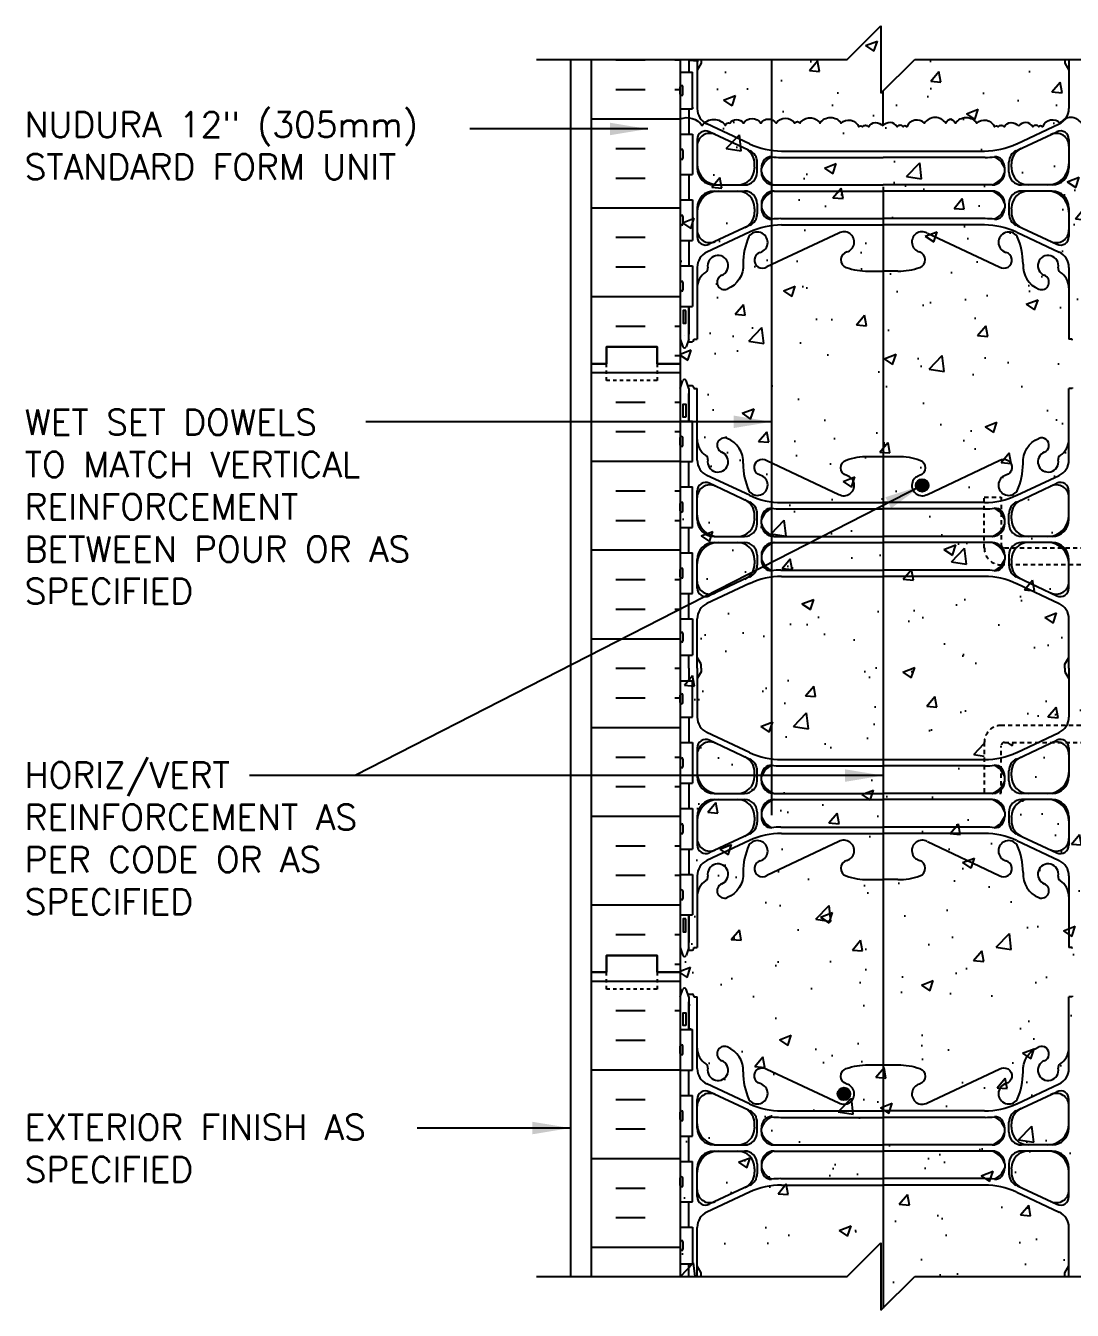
# Model space of a CAD drawing. Header units: inches. Extents: x 156 to 219, y 97 to 255.
# Drawn here: x 156.75 to 187.72, y 194.09 to 232.09 of the extents above; entities that cross this region are included whole.
import ezdxf

# ---------------------------------------------------------------- set-up
doc = ezdxf.new("R2010")
doc.units = ezdxf.units.IN
doc.header["$MEASUREMENT"] = 0
doc.linetypes.add('DASHED2', pattern=[0.375, 0.25, -0.125])
doc.linetypes.add('HIDDEN2', pattern=[0.1875, 0.125, -0.0625])
for name, color, linetype in [('HATCH', 12, 'Continuous'), ('LINE15', 9, 'Continuous'), ('line25', 2, 'Continuous'), ('LINE3', 3, 'Continuous'), ('LINE50', 5, 'Continuous'), ('LINE9', 9, 'Continuous'), ('TEXT', 4, 'Continuous'), ('Web_Edge', 9, 'Continuous')]:
    doc.layers.add(name, color=color, linetype=linetype)
doc.styles.add('DIM', font='romans.shx', dxfattribs={"width": 0.7})
doc.styles.add('ROMANS', font='romans.shx', dxfattribs={"height": 0.75})
doc.dimstyles.new('ext_12', dxfattribs={"dimscale": 12, "dimtxt": 0.09375, "dimasz": 0.09375, "dimexe": 0.09375, "dimexo": 0.0625, "dimgap": 0.0625, "dimtad": 1, "dimdec": 1, "dimzin": 3, "dimdsep": 46, "dimlunit": 4, "dimtxsty": 'DIM', "dimcen": 0.09, "dimdle": 0.09375, "dimclrt": 4, "dimadec": 0, "dimazin": 0, "dimtfac": 1, "dimtdec": 1, "dimtmove": 2, "dimatfit": 3, "dimfxl": 1, "dimfrac": 2, "dimtolj": 1, "dimtzin": 0, "dimarcsym": 0})
pattern_1 = [(50, (176.1153, 194.0933), (3.5863, -0.31376), [0.375, -4.125]), (355, (176.1153, 194.0933), (-0.69376, 3.76096), [0.3, -3.3]), (100.451, (176.4142, 194.067), (2.89255, 3.4472), [0.3187, -3.5057]), (46.184, (176.1153, 195.0933), (5.3362, -0.8276), [0.5625, -6.1875]), (96.636, (176.56, 195.0243), (4.6733, 4.8706), [0.47805, -5.25856]), (351.184, (176.1153, 195.0933), (4.6733, 4.8706), [0.45, -4.95]), (21, (176.6153, 194.8433), (2.98454, -2.0131), [0.375, -4.125]), (326, (176.6153, 194.8433), (1.21658, 3.62575), [0.3, -3.3]), (71.451, (176.864, 194.6755), (4.2011, 1.61265), [0.3187, -3.5057]), (37.5, (176.1153, 194.0933), (0.0608, 1.66447), [0, -3.26, 0, -3.35, 0, -3.3125]), (7.5, (176.1153, 194.0933), (1.31535, 1.97206), [0, -1.91, 0, -3.185, 0, -1.2625]), (327.5, (175.0003, 194.0933), (2.66911, -0.112774), [0, -1.25, 0, -3.9, 0, -5.175]), (317.5, (174.5003, 194.0933), (2.91593, 0.50052), [0, -1.625, 0, -2.59, 0, -3.675])]

msp = doc.modelspace()

# ---------------------------------------------------------------- hatches: boundary and pattern name
at = {"layer": 'HATCH'}
h = msp.add_hatch(dxfattribs=at)
h.set_pattern_fill('AR-CONC', color=256, scale=0.5, style=0)
h.set_pattern_definition(pattern_1)
h.paths.add_polyline_path([(188.115, 231.093), (183.053, 231.093), (182.053, 230.093), (182.053, 232.093), (181.053, 231.093), (176.115, 231.093), (176.115, 229.336, -0.34551), (176.76, 229.14, -0.520567), (177.457, 229.14, -0.520567), (177.58, 229.214, -0.520567), (177.984, 229.214, -0.520567), (178.498, 229.214, -0.520567), (178.95, 229.214, -0.520567), (179.501, 229.214, -0.520567), (179.66, 229.214, -0.520567), (180.248, 229.214, -0.520567), (180.872, 229.214, -0.520567), (181.398, 229.104, -0.520567), (181.508, 229.104, -0.520567), (181.68, 229.104, -0.520567), (182.108, 229.128, -0.520567), (182.537, 229.104, -0.520567), (182.708, 229.104, -0.520567), (182.818, 229.104, -0.520567), (183.344, 229.214, -0.520567), (183.969, 229.214, -0.135269), (184.115, 229.335, -0.135269), (184.262, 229.214, -0.520567), (184.886, 229.214, -0.520567), (185.413, 229.104, -0.520567), (185.523, 229.104, -0.520567), (185.694, 229.104, -0.520567), (186.123, 229.128, -0.520567), (186.551, 229.104, -0.520567), (186.722, 229.104, -0.520567), (186.832, 229.104, -0.520567), (187.359, 229.214, -0.520567), (187.983, 229.214, -0.123998), (188.115, 229.328)])
h = msp.add_hatch(dxfattribs=at)
h.set_pattern_fill('AR-CONC', color=256, scale=0.5, style=0)
h.set_pattern_definition(pattern_1)
h.paths.add_polyline_path([(188.115, 229.328, 0.123998), (187.983, 229.214, 0.520567), (187.359, 229.214, 0.520567), (186.832, 229.104, 0.520567), (186.722, 229.104, 0.520567), (186.551, 229.104, 0.520567), (186.123, 229.128, 0.520567), (185.694, 229.104, 0.520567), (185.523, 229.104, 0.520567), (185.413, 229.104, 0.520567), (184.886, 229.214, 0.520567), (184.262, 229.214, 0.135269), (184.115, 229.335, 0.135269), (183.969, 229.214, 0.520567), (183.344, 229.214, 0.520567), (182.818, 229.104, 0.520567), (182.708, 229.104, 0.520567), (182.537, 229.104, 0.520567), (182.108, 229.128, 0.520567), (181.68, 229.104, 0.520567), (181.508, 229.104, 0.520567), (181.398, 229.104, 0.520567), (180.872, 229.214, 0.520567), (180.248, 229.214, 0.520567), (179.66, 229.214, 0.520567), (179.501, 229.214, 0.520567), (178.95, 229.214, 0.520567), (178.498, 229.214, 0.520567), (177.984, 229.214, 0.520567), (177.58, 229.214, 0.520567), (177.457, 229.14, 0.520567), (176.76, 229.14, 0.34551), (176.115, 229.336), (176.115, 222.377), (176.441, 222.502), (176.339, 222.199), (176.14, 222.334), (176.115, 222.334), (176.115, 222.093), (176.115, 204.093), (176.115, 195.093), (181.053, 195.093), (182.053, 196.093), (182.053, 194.093), (183.053, 195.093), (188.115, 195.093), (188.115, 204.093), (188.115, 206.518), (188.115, 210.893), (185.712, 210.893, 0.414214), (185.612, 210.793), (185.612, 209.393), (185.112, 209.393), (185.112, 210.893, -0.414214), (185.612, 211.393), (188.115, 211.393), (188.115, 216.143), (185.612, 216.143, -0.414214), (185.112, 216.643), (185.112, 218.143), (185.612, 218.143), (185.612, 216.743, 0.414214), (185.712, 216.643), (188.115, 216.643), (188.115, 221.018)])
h = msp.add_hatch(dxfattribs=at)
h.set_pattern_fill('INSUL', color=256, scale=7, style=0)
h.set_pattern_definition([(0, (-2750.0462, -192.9162), (0, 2.625), []), (0, (-2750.0462, -192.0412), (0, 2.625), [0.875, -0.875]), (0, (-2750.0462, -191.1662), (0, 2.625), [0.875, -0.875])])
h.paths.add_polyline_path([(173.49, 204.093), (173.928, 204.093), (173.928, 204.593), (175.428, 204.593), (175.428, 204.093), (176.115, 204.093), (176.115, 222.093), (175.428, 222.093), (175.428, 222.593), (173.928, 222.593), (173.928, 222.093), (173.49, 222.093)])
at = {"layer": 'LINE3'}
for points in [[(183.086, 218.494, 1), (183.461, 218.494, 1)], [(180.77, 200.494, 1), (181.145, 200.494, 1)]]:
    msp.add_hatch(color=256, dxfattribs=at).paths.add_polyline_path(points)

# ---------------------------------------------------------------- linework, layer by layer
at = {"layer": 'HATCH'}
for p, q in [((174.204, 231.084), (175.079, 231.084)), ((175.954, 231.084), (176.115, 231.084)), ((174.204, 230.209), (175.079, 230.209)), ((175.954, 230.209), (176.115, 230.209)), ((173.49, 229.334), (176.115, 229.334)), ((174.204, 228.459), (175.079, 228.459)), ((174.204, 227.584), (175.079, 227.584)), ((173.49, 226.709), (176.115, 226.709)), ((174.204, 225.834), (175.079, 225.834)), ((174.204, 224.959), (175.079, 224.959)), ((173.49, 224.084), (176.115, 224.084)), ((174.204, 223.209), (175.079, 223.209)), ((175.954, 223.209), (176.115, 223.209)), ((176.25, 222.93), (176.25, 222.93)), ((175.954, 222.334), (176.115, 222.334)), ((176.115, 222.377), (176.44, 222.502)), ((176.115, 222.35), (176.338, 222.2)), ((176.339, 222.198), (176.44, 222.5)), ((173.49, 203.834), (176.115, 203.834)), ((174.204, 202.959), (175.079, 202.959)), ((175.954, 202.959), (176.115, 202.959)), ((174.204, 202.084), (175.079, 202.084)), ((173.49, 201.209), (176.115, 201.209)), ((174.204, 200.334), (175.079, 200.334)), ((174.204, 199.459), (175.079, 199.459)), ((173.49, 198.584), (176.115, 198.584)), ((174.204, 197.709), (175.079, 197.709)), ((174.204, 196.834), (175.079, 196.834)), ((173.49, 195.959), (176.115, 195.959))]:
    msp.add_line(p, q, dxfattribs=at)
for points in [[(176.11, 229.334, -0.348494), (176.76, 229.14, -0.520567), (177.457, 229.14, -0.520567), (177.58, 229.214, -0.520567), (177.984, 229.214, -0.520567), (178.498, 229.214, -0.520567), (178.95, 229.214, -0.520567), (179.501, 229.214, -0.520567), (179.66, 229.214, -0.520567), (180.248, 229.214, -0.520567), (180.872, 229.214, -0.520567), (181.398, 229.104, -0.520567), (181.508, 229.104, -0.520567), (181.68, 229.104, -0.520567), (182.108, 229.128)], [(184.115, 229.335, 0.135269), (183.969, 229.214, 0.520567), (183.344, 229.214, 0.520567), (182.818, 229.104, 0.520567), (182.708, 229.104, 0.520567), (182.537, 229.104, 0.520567), (182.108, 229.128)], [(184.115, 229.335, -0.135269), (184.262, 229.214, -0.520567), (184.886, 229.214, -0.520567), (185.413, 229.104, -0.520567), (185.523, 229.104, -0.520567), (185.694, 229.104, -0.520567), (186.123, 229.128)], [(188.13, 229.335, 0.135269), (187.983, 229.214, 0.520567), (187.359, 229.214, 0.520567), (186.832, 229.104, 0.520567), (186.722, 229.104, 0.520567), (186.551, 229.104, 0.520567), (186.123, 229.128)]]:
    msp.add_lwpolyline(points, format="xyb", dxfattribs=at)
at = {"layer": 'LINE15', "linetype": 'HIDDEN2'}
for points in [[(185.612, 216.143, -0.414214), (185.112, 216.643), (185.112, 218.143), (185.612, 218.143), (185.612, 216.743, 0.414214), (185.712, 216.643)], [(185.612, 211.393, 0.414214), (185.112, 210.893), (185.112, 209.393), (185.612, 209.393), (185.612, 210.793, -0.414214), (185.712, 210.893)]]:
    msp.add_lwpolyline(points, format="xyb", dxfattribs=at)
for points in [[(185.712, 216.643), (192.24, 216.643)], [(192.24, 216.143), (185.612, 216.143)], [(192.24, 211.393), (185.612, 211.393)], [(185.712, 210.893), (192.24, 210.893)]]:
    msp.add_lwpolyline(points, dxfattribs=at)
at = {"layer": 'line25'}
for p, q in [((176.115, 231.093), (176.115, 222.093)), ((176.115, 230.718), (176.48, 230.718)), ((176.48, 229.638), (176.48, 230.718)), ((176.115, 230.068), (176.115, 230.288)), ((176.155, 230.328), (176.155, 230.328)), ((176.195, 230.068), (176.195, 230.288)), ((176.115, 230.233), (176.115, 230.233)), ((176.115, 230.123), (176.115, 230.123)), ((176.155, 230.028), (176.155, 230.028)), ((176.115, 229.638), (176.48, 229.638)), ((176.115, 228.888), (176.48, 228.888)), ((176.48, 228.888), (176.48, 227.688)), ((176.115, 228.398), (176.115, 228.178)), ((176.155, 228.438), (176.155, 228.438)), ((176.195, 228.398), (176.195, 228.178)), ((176.115, 228.343), (176.115, 228.343)), ((176.115, 228.233), (176.115, 228.233)), ((176.155, 228.138), (176.155, 228.138)), ((176.115, 227.688), (176.48, 227.688)), ((176.115, 226.938), (176.48, 226.938)), ((176.48, 226.938), (176.48, 225.738)), ((176.115, 226.448), (176.115, 226.228)), ((176.115, 226.393), (176.115, 226.393)), ((176.115, 226.283), (176.115, 226.283)), ((176.155, 226.188), (176.155, 226.188)), ((176.195, 226.448), (176.195, 226.228)), ((176.115, 225.738), (176.48, 225.738)), ((176.115, 224.988), (176.48, 224.988)), ((176.48, 224.988), (176.48, 223.788)), ((176.115, 224.498), (176.115, 224.278)), ((176.115, 224.443), (176.115, 224.443)), ((176.115, 224.333), (176.115, 224.333)), ((176.155, 224.538), (176.155, 224.538)), ((176.155, 224.238), (176.155, 224.238)), ((176.195, 224.498), (176.195, 224.278)), ((176.115, 223.788), (176.48, 223.788)), ((176.115, 222.093), (176.115, 204.093)), ((176.115, 222.093), (176.115, 204.093)), ((176.115, 220.398), (176.48, 220.398)), ((176.48, 219.198), (176.48, 220.398)), ((176.115, 219.688), (176.115, 219.908)), ((176.115, 219.853), (176.115, 219.853)), ((176.115, 219.743), (176.115, 219.743)), ((176.155, 219.948), (176.155, 219.948)), ((176.155, 219.648), (176.155, 219.648)), ((176.195, 219.688), (176.195, 219.908)), ((176.115, 219.198), (176.48, 219.198)), ((176.115, 218.448), (176.48, 218.448)), ((176.48, 217.248), (176.48, 218.448)), ((176.115, 217.738), (176.115, 217.958)), ((176.115, 217.903), (176.115, 217.903)), ((176.115, 217.793), (176.115, 217.793)), ((176.155, 217.998), (176.155, 217.998)), ((176.195, 217.738), (176.195, 217.958)), ((176.155, 217.698), (176.155, 217.698)), ((176.115, 217.248), (176.48, 217.248)), ((176.115, 216.498), (176.48, 216.498)), ((176.48, 215.298), (176.48, 216.498)), ((176.115, 215.788), (176.115, 216.008)), ((176.115, 215.953), (176.115, 215.953)), ((176.115, 215.843), (176.115, 215.843)), ((176.155, 216.048), (176.155, 216.048)), ((176.195, 215.788), (176.195, 216.008)), ((176.155, 215.748), (176.155, 215.748)), ((176.115, 215.298), (176.48, 215.298)), ((176.115, 214.548), (176.48, 214.548)), ((176.48, 214.548), (176.48, 213.468)), ((176.115, 214.118), (176.115, 213.898)), ((176.115, 214.063), (176.115, 214.063)), ((176.115, 213.953), (176.115, 213.953)), ((176.155, 214.158), (176.155, 214.158)), ((176.195, 214.118), (176.195, 213.898)), ((176.155, 213.858), (176.155, 213.858)), ((176.115, 213.468), (176.48, 213.468)), ((176.115, 212.718), (176.48, 212.718)), ((176.48, 211.638), (176.48, 212.718)), ((176.115, 212.068), (176.115, 212.288)), ((176.115, 212.233), (176.115, 212.233)), ((176.115, 212.123), (176.115, 212.123)), ((176.155, 212.328), (176.155, 212.328)), ((176.195, 212.068), (176.195, 212.288)), ((176.155, 212.028), (176.155, 212.028)), ((176.115, 211.638), (176.48, 211.638)), ((176.115, 210.888), (176.48, 210.888)), ((176.48, 210.888), (176.48, 209.688)), ((176.115, 210.398), (176.115, 210.178)), ((176.115, 210.343), (176.115, 210.343)), ((176.115, 210.233), (176.115, 210.233)), ((176.155, 210.438), (176.155, 210.438)), ((176.195, 210.398), (176.195, 210.178)), ((176.155, 210.138), (176.155, 210.138)), ((176.115, 209.688), (176.48, 209.688)), ((176.115, 208.938), (176.48, 208.938)), ((176.48, 208.938), (176.48, 207.738)), ((176.115, 208.448), (176.115, 208.228)), ((176.115, 208.393), (176.115, 208.393)), ((176.115, 208.283), (176.115, 208.283)), ((176.195, 208.448), (176.195, 208.228)), ((176.155, 208.188), (176.155, 208.188)), ((176.115, 207.738), (176.48, 207.738)), ((176.115, 206.988), (176.48, 206.988)), ((176.48, 206.988), (176.48, 205.788)), ((176.115, 206.498), (176.115, 206.278)), ((176.115, 206.443), (176.115, 206.443)), ((176.155, 206.538), (176.155, 206.538)), ((176.195, 206.498), (176.195, 206.278)), ((176.115, 206.333), (176.115, 206.333)), ((176.155, 206.238), (176.155, 206.238)), ((176.115, 205.788), (176.48, 205.788)), ((176.115, 204.093), (176.115, 195.093)), ((176.115, 202.398), (176.48, 202.398)), ((176.48, 201.198), (176.48, 202.398)), ((176.115, 201.688), (176.115, 201.908)), ((176.115, 201.853), (176.115, 201.853)), ((176.155, 201.948), (176.155, 201.948)), ((176.195, 201.688), (176.195, 201.908)), ((176.115, 201.743), (176.115, 201.743)), ((176.155, 201.648), (176.155, 201.648)), ((176.115, 201.198), (176.48, 201.198)), ((176.115, 200.448), (176.48, 200.448)), ((176.48, 199.248), (176.48, 200.448)), ((176.115, 199.738), (176.115, 199.958)), ((176.115, 199.903), (176.115, 199.903)), ((176.155, 199.998), (176.155, 199.998)), ((176.195, 199.738), (176.195, 199.958)), ((176.115, 199.793), (176.115, 199.793)), ((176.155, 199.698), (176.155, 199.698)), ((176.115, 199.248), (176.48, 199.248)), ((176.115, 198.498), (176.48, 198.498)), ((176.48, 197.298), (176.48, 198.498)), ((176.115, 197.788), (176.115, 198.008)), ((176.155, 198.048), (176.155, 198.048)), ((176.195, 197.788), (176.195, 198.008)), ((176.115, 197.953), (176.115, 197.953)), ((176.115, 197.843), (176.115, 197.843)), ((176.155, 197.748), (176.155, 197.748)), ((176.115, 197.298), (176.48, 197.298)), ((176.115, 196.548), (176.48, 196.548)), ((176.48, 196.548), (176.48, 195.468)), ((176.115, 196.118), (176.115, 195.898)), ((176.155, 196.158), (176.155, 196.158)), ((176.195, 196.118), (176.195, 195.898)), ((176.115, 196.063), (176.115, 196.063)), ((176.115, 195.953), (176.115, 195.953)), ((176.155, 195.858), (176.155, 195.858)), ((176.115, 195.468), (176.48, 195.468))]:
    msp.add_line(p, q, dxfattribs=at)
for centre, start, end in [((176.155, 230.288), 90, 180), ((176.155, 230.288), 360, 90), ((176.155, 230.068), 180, 270), ((176.155, 230.068), 270, 0), ((176.155, 228.398), 90, 180), ((176.155, 228.398), 0, 90), ((176.155, 228.178), 180, 270), ((176.155, 228.178), 270, 0), ((176.155, 226.448), 90, 180), ((176.155, 226.448), 0, 90), ((176.155, 226.228), 180, 270), ((176.155, 226.228), 270, 0), ((176.155, 224.498), 90, 180), ((176.155, 224.278), 180, 270), ((176.155, 224.498), 0, 90), ((176.155, 224.278), 270, 0), ((176.155, 219.908), 90, 180), ((176.155, 219.688), 180, 270), ((176.155, 219.908), 360, 90), ((176.155, 219.688), 270, 0), ((176.155, 217.958), 90, 180), ((176.155, 217.958), 360, 90), ((176.155, 217.738), 180, 270), ((176.155, 217.738), 270, 0), ((176.155, 216.008), 90, 180), ((176.155, 216.008), 360, 90), ((176.155, 215.788), 180, 270), ((176.155, 215.788), 270, 0), ((176.155, 214.118), 90, 180), ((176.155, 214.118), 0, 90), ((176.155, 213.898), 180, 270), ((176.155, 213.898), 270, 0), ((176.155, 212.288), 90, 180), ((176.155, 212.068), 180, 270), ((176.155, 212.288), 360, 90), ((176.155, 212.068), 270, 0), ((176.155, 210.398), 90, 180), ((176.155, 210.178), 180, 270), ((176.155, 210.398), 0, 90), ((176.155, 210.178), 270, 0), ((176.155, 208.448), 90, 180), ((176.155, 208.448), 0, 90), ((176.155, 208.228), 180, 270), ((176.155, 208.228), 270, 0), ((176.155, 206.498), 90, 180), ((176.155, 206.498), 0, 90), ((176.155, 206.278), 180, 270), ((176.155, 206.278), 270, 0), ((176.155, 201.908), 90, 180), ((176.155, 201.908), 360, 90), ((176.155, 201.688), 180, 270), ((176.155, 201.688), 270, 0), ((176.155, 199.958), 90, 180), ((176.155, 199.958), 360, 90), ((176.155, 199.738), 180, 270), ((176.155, 199.738), 270, 0), ((176.155, 198.008), 90, 180), ((176.155, 198.008), 360, 90), ((176.155, 197.788), 180, 270), ((176.155, 197.788), 270, 0), ((176.155, 196.118), 90, 180), ((176.155, 196.118), 0, 90), ((176.155, 195.898), 180, 270), ((176.155, 195.898), 270, 0)]:
    msp.add_arc(centre, 0.04, start, end, dxfattribs=at)
at = {"layer": 'LINE3'}
for p, q in [((178.82, 229.158), (178.82, 231.093)), ((182.115, 229.137), (182.115, 230.156)), ((178.819, 229.158), (178.819, 208.738)), ((182.115, 227.331), (182.115, 215.893)), ((182.115, 215.893), (182.115, 209.893)), ((182.115, 209.893), (182.115, 194.156))]:
    msp.add_line(p, q, dxfattribs=at)
for centre in [(183.273, 218.494), (180.958, 200.494)]:
    msp.add_circle(centre, 0.188, dxfattribs=at)
at = {"layer": 'LINE50'}
for p, q in [((173.49, 222.093), (173.49, 231.093)), ((173.49, 204.093), (173.49, 222.093)), ((173.49, 195.093), (173.49, 204.093))]:
    msp.add_line(p, q, dxfattribs=at)
for points in [[(176.115, 222.093), (175.428, 222.093), (175.428, 222.593), (173.928, 222.593), (173.928, 222.093), (173.49, 222.093)], [(173.49, 222.093), (173.928, 222.093), (173.928, 222.593), (175.428, 222.593), (175.428, 222.093), (176.115, 222.093)], [(173.49, 204.093), (173.928, 204.093), (173.928, 204.593), (175.428, 204.593), (175.428, 204.093), (176.115, 204.093)], [(176.115, 204.093), (175.428, 204.093), (175.428, 204.593), (173.928, 204.593), (173.928, 204.093), (173.49, 204.093)]]:
    msp.add_lwpolyline(points, dxfattribs=at)
at = {"layer": 'LINE9'}
for p, q in [((181.053, 231.093), (182.053, 232.093)), ((182.053, 232.093), (182.053, 230.093)), ((171.866, 231.093), (181.053, 231.093)), ((172.865, 231.093), (172.865, 195.093)), ((182.053, 230.093), (183.053, 231.093)), ((183.053, 231.093), (191.985, 231.093)), ((181.053, 195.093), (182.053, 196.093)), ((182.053, 196.093), (182.053, 194.093)), ((171.866, 195.093), (181.053, 195.093)), ((182.053, 194.093), (183.053, 195.093)), ((183.053, 195.093), (191.985, 195.093))]:
    msp.add_line(p, q, dxfattribs=at)
at = {"layer": 'LINE9', "linetype": 'DASHED2', "ltscale": 0.15}
for points in [[(175.428, 222.093), (175.428, 222.093), (175.428, 221.593), (173.928, 221.593), (173.928, 222.093), (173.928, 222.093)], [(175.428, 222.093), (175.428, 222.093), (175.428, 221.593), (173.928, 221.593), (173.928, 222.093), (173.928, 222.093)], [(175.428, 204.093), (175.428, 204.093), (175.428, 203.593), (173.928, 203.593), (173.928, 204.093), (173.928, 204.093)], [(175.428, 204.093), (175.428, 204.093), (175.428, 203.593), (173.928, 203.593), (173.928, 204.093), (173.928, 204.093)]]:
    msp.add_lwpolyline(points, dxfattribs=at)
at = {"layer": 'Web_Edge'}
for p, q in [((176.615, 231.093), (176.615, 229.64)), ((176.735, 231.093), (176.735, 230.981)), ((176.735, 231.093), (176.735, 230.981)), ((187.495, 231.093), (187.495, 230.981)), ((187.495, 231.093), (187.495, 230.981)), ((187.615, 231.093), (187.615, 229.64)), ((176.735, 230.981), (176.615, 230.781)), ((176.735, 230.981), (176.615, 230.781)), ((187.495, 230.981), (187.615, 230.781)), ((187.495, 230.981), (187.615, 230.781)), ((178.162, 228.598), (176.903, 229.187)), ((186.069, 228.598), (187.327, 229.187)), ((178.138, 228.41), (176.971, 228.957)), ((186.092, 228.41), (187.259, 228.957)), ((176.615, 228.73), (176.615, 227.882)), ((187.615, 228.73), (187.615, 227.882)), ((178.315, 227.906), (178.315, 228.01)), ((178.39, 227.757), (178.39, 228.054)), ((179.091, 228.198), (182.115, 228.198)), ((185.139, 228.198), (182.115, 228.198)), ((185.84, 227.757), (185.84, 228.054)), ((185.915, 227.906), (185.915, 228.01)), ((178.315, 227.906), (178.315, 227.882)), ((178.515, 227.757), (178.515, 227.883)), ((185.715, 227.757), (185.715, 227.883)), ((185.915, 227.906), (185.915, 227.882)), ((177.115, 227.382), (178.015, 227.382)), ((178.89, 227.382), (182.115, 227.382)), ((185.34, 227.382), (182.115, 227.382)), ((187.115, 227.382), (186.215, 227.382)), ((177.115, 227.202), (178.015, 227.202)), ((178.89, 227.202), (182.115, 227.202)), ((185.34, 227.202), (182.115, 227.202)), ((187.115, 227.202), (186.215, 227.202)), ((176.615, 226.702), (176.615, 225.854)), ((178.315, 226.679), (178.315, 226.702)), ((178.315, 226.679), (178.315, 226.574)), ((178.39, 226.827), (178.39, 226.53)), ((178.515, 226.827), (178.515, 226.701)), ((178.515, 226.827), (178.515, 226.713)), ((185.715, 226.827), (185.715, 226.713)), ((185.715, 226.827), (185.715, 226.701)), ((185.84, 226.827), (185.84, 226.53)), ((185.915, 226.679), (185.915, 226.702)), ((185.915, 226.679), (185.915, 226.574)), ((187.615, 226.702), (187.615, 225.854)), ((178.138, 226.173), (176.971, 225.627)), ((179.092, 226.385), (182.115, 226.385)), ((179.115, 226.198), (182.115, 226.198)), ((185.139, 226.385), (182.115, 226.385)), ((185.115, 226.198), (182.115, 226.198)), ((186.093, 226.173), (187.259, 225.627)), ((178.162, 225.986), (176.903, 225.397)), ((180.805, 225.957), (178.678, 224.958)), ((183.426, 225.957), (185.553, 224.958)), ((186.069, 225.986), (187.327, 225.397)), ((176.615, 224.944), (176.615, 222.822)), ((181.676, 224.833), (182.115, 224.833)), ((182.555, 224.833), (182.115, 224.833)), ((187.615, 224.944), (187.615, 222.822)), ((176.365, 222.822), (176.365, 223.788)), ((176.115, 222.822), (176.19, 222.592)), ((176.365, 222.822), (176.29, 222.592)), ((176.339, 222.742), (176.465, 222.742)), ((176.515, 222.822), (176.615, 222.822)), ((176.515, 222.792), (176.515, 222.822)), ((176.515, 222.792), (176.515, 222.792)), ((187.715, 222.822), (187.615, 222.822)), ((187.715, 222.792), (187.715, 222.822)), ((187.715, 222.792), (187.715, 222.792)), ((176.115, 221.365), (176.19, 221.595)), ((176.365, 221.365), (176.29, 221.595)), ((176.339, 221.445), (176.465, 221.445)), ((176.365, 221.365), (176.365, 220.398)), ((176.515, 221.395), (176.515, 221.365)), ((176.515, 221.395), (176.515, 221.395)), ((176.515, 221.365), (176.615, 221.365)), ((176.615, 219.243), (176.615, 221.365)), ((187.615, 219.243), (187.615, 221.365)), ((187.715, 221.365), (187.615, 221.365)), ((187.715, 221.395), (187.715, 221.395)), ((187.715, 221.395), (187.715, 221.365)), ((178.162, 218.201), (176.903, 218.79)), ((178.138, 218.013), (176.971, 218.559)), ((186.069, 218.201), (187.327, 218.79)), ((186.093, 218.013), (187.259, 218.559)), ((176.615, 217.485), (176.615, 218.333)), ((187.615, 217.485), (187.615, 218.333)), ((179.091, 217.801), (182.115, 217.801)), ((179.115, 217.989), (182.115, 217.989)), ((185.115, 217.989), (182.115, 217.989)), ((185.139, 217.801), (182.115, 217.801)), ((178.315, 217.508), (178.315, 217.612)), ((178.315, 217.508), (178.315, 217.485)), ((178.39, 217.36), (178.39, 217.657)), ((178.515, 217.36), (178.515, 217.486)), ((185.715, 217.36), (185.715, 217.486)), ((185.84, 217.36), (185.84, 217.657)), ((185.915, 217.508), (185.915, 217.612)), ((185.915, 217.508), (185.915, 217.485)), ((177.115, 216.985), (178.015, 216.985)), ((178.89, 216.985), (182.115, 216.985)), ((185.34, 216.985), (182.115, 216.985)), ((187.115, 216.985), (186.215, 216.985)), ((177.115, 216.805), (178.015, 216.805)), ((178.89, 216.805), (182.115, 216.805)), ((185.34, 216.805), (182.115, 216.805)), ((187.115, 216.805), (186.215, 216.805)), ((176.615, 215.456), (176.615, 216.305)), ((178.315, 216.281), (178.315, 216.305)), ((178.315, 216.281), (178.315, 216.177)), ((178.39, 216.43), (178.39, 216.133)), ((178.515, 216.43), (178.515, 216.316)), ((178.515, 216.43), (178.515, 216.304)), ((185.715, 216.43), (185.715, 216.304)), ((185.715, 216.43), (185.715, 216.316)), ((185.84, 216.43), (185.84, 216.133)), ((185.915, 216.281), (185.915, 216.305)), ((185.915, 216.281), (185.915, 216.177)), ((187.615, 215.456), (187.615, 216.305)), ((179.092, 215.988), (182.115, 215.988)), ((185.139, 215.988), (182.115, 215.988)), ((178.162, 215.588), (176.903, 214.999)), ((178.138, 215.776), (176.971, 215.23)), ((179.115, 215.8), (182.115, 215.8)), ((185.115, 215.8), (182.115, 215.8)), ((186.069, 215.588), (187.327, 214.999)), ((186.092, 215.776), (187.259, 215.23)), ((176.615, 213.093), (176.615, 214.547)), ((187.615, 213.093), (187.615, 214.547)), ((176.735, 213.206), (176.615, 213.406)), ((176.735, 213.206), (176.615, 213.406)), ((176.735, 213.093), (176.735, 213.206)), ((176.735, 213.093), (176.735, 213.206)), ((187.495, 213.206), (187.615, 213.406)), ((187.495, 213.206), (187.615, 213.406)), ((187.495, 213.093), (187.495, 213.206)), ((187.495, 213.093), (187.495, 213.206)), ((176.615, 213.093), (176.615, 211.64)), ((176.735, 212.981), (176.615, 212.781)), ((176.735, 212.981), (176.615, 212.781)), ((176.735, 213.093), (176.735, 212.981)), ((176.735, 213.093), (176.735, 212.981)), ((187.495, 213.093), (187.495, 212.981)), ((187.495, 213.093), (187.495, 212.981)), ((187.495, 212.981), (187.615, 212.781)), ((187.495, 212.981), (187.615, 212.781)), ((187.615, 213.093), (187.615, 211.64)), ((178.162, 210.598), (176.903, 211.187)), ((178.138, 210.41), (176.971, 210.957)), ((186.069, 210.598), (187.327, 211.187)), ((186.092, 210.41), (187.259, 210.957)), ((176.615, 210.73), (176.615, 209.882)), ((187.615, 210.73), (187.615, 209.882)), ((179.091, 210.198), (182.115, 210.198)), ((185.139, 210.198), (182.115, 210.198)), ((178.315, 209.906), (178.315, 210.01)), ((178.315, 209.906), (178.315, 209.882)), ((178.39, 209.757), (178.39, 210.054)), ((178.515, 209.757), (178.515, 209.883)), ((185.715, 209.757), (185.715, 209.883)), ((185.84, 209.757), (185.84, 210.054)), ((185.915, 209.906), (185.915, 210.01)), ((185.915, 209.906), (185.915, 209.882)), ((177.115, 209.382), (178.015, 209.382)), ((178.89, 209.382), (182.115, 209.382)), ((185.34, 209.382), (182.115, 209.382)), ((187.115, 209.382), (186.215, 209.382)), ((177.115, 209.202), (178.015, 209.202)), ((178.89, 209.202), (182.115, 209.202)), ((185.34, 209.202), (182.115, 209.202)), ((187.115, 209.202), (186.215, 209.202)), ((176.615, 208.702), (176.615, 207.854)), ((178.315, 208.679), (178.315, 208.702)), ((178.315, 208.679), (178.315, 208.574)), ((178.39, 208.827), (178.39, 208.53)), ((178.515, 208.827), (178.515, 208.701)), ((178.515, 208.827), (178.515, 208.713)), ((185.715, 208.827), (185.715, 208.713)), ((185.715, 208.827), (185.715, 208.701)), ((185.84, 208.827), (185.84, 208.53)), ((185.915, 208.679), (185.915, 208.702)), ((185.915, 208.679), (185.915, 208.574)), ((187.615, 208.702), (187.615, 207.854)), ((179.092, 208.385), (182.115, 208.385)), ((185.139, 208.385), (182.115, 208.385)), ((178.162, 207.986), (176.903, 207.397)), ((178.138, 208.173), (176.971, 207.627)), ((180.805, 207.957), (178.678, 206.958)), ((179.115, 208.198), (182.115, 208.198)), ((185.115, 208.198), (182.115, 208.198)), ((183.426, 207.957), (185.553, 206.958)), ((186.069, 207.986), (187.327, 207.397)), ((186.093, 208.173), (187.259, 207.627)), ((176.615, 206.944), (176.615, 204.822)), ((181.676, 206.833), (182.115, 206.833)), ((182.555, 206.833), (182.115, 206.833)), ((187.615, 206.944), (187.615, 204.822)), ((176.365, 204.822), (176.365, 205.788)), ((176.115, 204.822), (176.19, 204.592)), ((176.365, 204.822), (176.29, 204.592)), ((176.515, 204.822), (176.615, 204.822)), ((176.515, 204.792), (176.515, 204.822)), ((187.715, 204.822), (187.615, 204.822)), ((187.715, 204.792), (187.715, 204.822)), ((176.339, 204.742), (176.465, 204.742)), ((176.515, 204.792), (176.515, 204.792)), ((187.715, 204.792), (187.715, 204.792)), ((176.115, 203.365), (176.19, 203.595)), ((176.365, 203.365), (176.29, 203.595)), ((176.339, 203.445), (176.465, 203.445)), ((176.365, 203.365), (176.365, 202.398)), ((176.515, 203.395), (176.515, 203.365)), ((176.515, 203.395), (176.515, 203.395)), ((176.515, 203.365), (176.615, 203.365)), ((176.615, 201.243), (176.615, 203.365)), ((187.615, 201.243), (187.615, 203.365)), ((187.715, 203.365), (187.615, 203.365)), ((187.715, 203.395), (187.715, 203.395)), ((187.715, 203.395), (187.715, 203.365)), ((178.162, 200.201), (176.903, 200.79)), ((186.069, 200.201), (187.327, 200.79)), ((176.615, 199.485), (176.615, 200.333)), ((178.138, 200.013), (176.971, 200.559)), ((186.093, 200.013), (187.259, 200.559)), ((187.615, 199.485), (187.615, 200.333)), ((179.115, 199.989), (182.115, 199.989)), ((185.115, 199.989), (182.115, 199.989)), ((178.315, 199.508), (178.315, 199.612)), ((178.315, 199.508), (178.315, 199.485)), ((178.39, 199.36), (178.39, 199.657)), ((179.091, 199.801), (182.115, 199.801)), ((185.139, 199.801), (182.115, 199.801)), ((185.84, 199.36), (185.84, 199.657)), ((185.915, 199.508), (185.915, 199.612)), ((185.915, 199.508), (185.915, 199.485)), ((178.515, 199.36), (178.515, 199.486)), ((185.715, 199.36), (185.715, 199.486)), ((177.115, 198.985), (178.015, 198.985)), ((177.115, 198.805), (178.015, 198.805)), ((178.89, 198.985), (182.115, 198.985)), ((178.89, 198.805), (182.115, 198.805)), ((185.34, 198.985), (182.115, 198.985)), ((185.34, 198.805), (182.115, 198.805)), ((187.115, 198.985), (186.215, 198.985)), ((187.115, 198.805), (186.215, 198.805)), ((178.39, 198.43), (178.39, 198.133)), ((178.515, 198.43), (178.515, 198.316)), ((178.515, 198.43), (178.515, 198.304)), ((185.715, 198.43), (185.715, 198.304)), ((185.715, 198.43), (185.715, 198.316)), ((185.84, 198.43), (185.84, 198.133)), ((176.615, 197.456), (176.615, 198.305)), ((178.315, 198.281), (178.315, 198.305)), ((178.315, 198.281), (178.315, 198.177)), ((179.092, 197.988), (182.115, 197.988)), ((185.139, 197.988), (182.115, 197.988)), ((185.915, 198.281), (185.915, 198.305)), ((185.915, 198.281), (185.915, 198.177)), ((187.615, 197.456), (187.615, 198.305)), ((178.138, 197.776), (176.971, 197.23)), ((179.115, 197.8), (182.115, 197.8)), ((185.115, 197.8), (182.115, 197.8)), ((186.092, 197.776), (187.259, 197.23)), ((178.162, 197.588), (176.903, 196.999)), ((186.069, 197.588), (187.327, 196.999)), ((176.615, 195.093), (176.615, 196.547)), ((187.615, 195.093), (187.615, 196.547)), ((176.735, 195.206), (176.615, 195.406)), ((176.735, 195.206), (176.615, 195.406)), ((187.495, 195.206), (187.615, 195.406)), ((187.495, 195.206), (187.615, 195.406)), ((176.735, 195.093), (176.735, 195.206)), ((176.735, 195.093), (176.735, 195.206)), ((187.495, 195.093), (187.495, 195.206)), ((187.495, 195.093), (187.495, 195.206))]:
    msp.add_line(p, q, dxfattribs=at)
for points in [[(176.365, 231.093), (176.365, 230.718)], [(176.365, 229.638), (176.365, 228.888)], [(179.115, 228.386), (182.115, 228.386), (185.115, 228.386)], [(176.365, 227.688), (176.365, 226.938)], [(176.365, 225.738), (176.365, 224.988)], [(176.365, 223.788), (176.365, 222.972)], [(176.365, 220.398), (176.365, 221.215)], [(176.365, 218.448), (176.365, 219.198)], [(176.365, 216.498), (176.365, 217.248)], [(176.365, 214.548), (176.365, 215.298)], [(176.365, 213.093), (176.365, 213.468)], [(176.365, 213.093), (176.365, 212.718)], [(176.365, 211.638), (176.365, 210.888)], [(179.115, 210.386), (182.115, 210.386), (185.115, 210.386)], [(176.365, 209.688), (176.365, 208.938)], [(176.365, 207.738), (176.365, 206.988)], [(176.365, 205.788), (176.365, 204.972)], [(176.365, 202.398), (176.365, 203.215)], [(176.365, 200.448), (176.365, 201.198)], [(176.365, 198.498), (176.365, 199.248)], [(176.365, 196.548), (176.365, 197.298)], [(176.365, 195.093), (176.365, 195.468)]]:
    msp.add_lwpolyline(points, dxfattribs=at)
for points in [[(177.974, 225.043, -0.325312), (177.507, 224.301)], [(186.257, 225.043, 0.325312), (186.724, 224.301)], [(177.974, 219.143, 0.325312), (177.507, 219.885)], [(186.257, 219.143, -0.325312), (186.724, 219.885)], [(177.974, 219.143, 0.10488), (178.146, 218.331, 1.422913), (178.48, 218.798, -1.171105), (178.678, 219.229), (180.805, 218.23, 1.133028), (181.04, 218.787, -0.735593), (181.028, 219.245, -0.082755), (181.676, 219.353), (182.115, 219.353), (182.555, 219.353, -0.082755), (183.203, 219.245, -0.735593), (183.19, 218.787, 1.133028), (183.426, 218.23), (185.553, 219.229, -1.171105), (185.751, 218.798, 1.422913), (186.085, 218.331, 0.10488), (186.257, 219.143)], [(177.974, 207.043, -0.325312), (177.507, 206.301)], [(186.257, 207.043, 0.325312), (186.724, 206.301)], [(177.974, 201.143, 0.325312), (177.507, 201.885)], [(186.257, 201.143, -0.325312), (186.724, 201.885)], [(177.974, 201.143, 0.10488), (178.146, 200.331, 1.422913), (178.48, 200.798, -1.171105), (178.678, 201.229), (180.805, 200.23, 1.133028), (181.04, 200.787, -0.735593), (181.028, 201.245, -0.082755), (181.676, 201.353), (182.115, 201.353), (182.555, 201.353, -0.082755), (183.203, 201.245, -0.735593), (183.19, 200.787, 1.133028), (183.426, 200.23), (185.553, 201.229, -1.171105), (185.751, 200.798, 1.422913), (186.085, 200.331, 0.10488), (186.257, 201.143)]]:
    msp.add_lwpolyline(points, format="xyb", dxfattribs=at)
for points in [[(176.275, 223.672), (176.205, 223.672), (176.205, 223.292), (176.275, 223.292)], [(176.275, 220.515), (176.205, 220.515), (176.205, 220.895), (176.275, 220.895)], [(176.275, 205.672), (176.205, 205.672), (176.205, 205.292), (176.275, 205.292)], [(176.275, 202.515), (176.205, 202.515), (176.205, 202.895), (176.275, 202.895)]]:
    msp.add_lwpolyline(points, close=True, dxfattribs=at)
for centre, radius, start, end in [((177.115, 229.64), 0.5, 180, 244.9204), ((187.115, 229.64), 0.5, 295.0796, 360), ((176.865, 228.73), 0.25, 64.9204, 180), ((176.99, 228.534), 0.375, 64.9204, 180), ((187.24, 228.534), 0.375, 0, 115.0796), ((187.365, 228.73), 0.25, 360, 115.0796), ((177.815, 228.01), 0.5, 0, 64.9204), ((179.092, 230.448), 2.25, 244.9204, 245.9248), ((179.115, 230.636), 2.25, 244.9204, 270), ((178.014, 228.054), 0.376, 0.0491, 64.813), ((185.115, 230.636), 2.25, 270, 295.0796), ((186.216, 228.054), 0.376, 115.187, 179.9509), ((186.415, 228.01), 0.5, 115.0796, 180), ((185.139, 230.448), 2.25, 294.0752, 295.0796), ((177.24, 228.007), 0.625, 180, 270), ((179.098, 227.66), 0.624, 117.0966, 159.0881), ((178.891, 227.882), 0.376, 138.3704, 179.9486), ((178.797, 227.966), 0.25, 86.1209, 138.3704), ((179.091, 230.448), 2.25, 262.9228, 270), ((185.139, 230.448), 2.25, 270, 277.0772), ((185.132, 227.66), 0.624, 20.9119, 62.9034), ((185.433, 227.966), 0.25, 41.6296, 93.8791), ((185.339, 227.882), 0.376, 0.0514, 41.6296), ((186.99, 228.007), 0.625, 270, 0), ((177.115, 227.882), 0.5, 180, 270), ((177.815, 227.882), 0.5, 270, 0), ((178.015, 227.757), 0.375, 270, 0), ((178.89, 227.757), 0.375, 180, 270), ((179.097, 227.963), 0.617, 199.5682, 250.4318), ((185.134, 227.963), 0.617, 289.5682, 340.4318), ((185.34, 227.757), 0.375, 270, 0), ((186.215, 227.757), 0.375, 180, 270), ((186.415, 227.882), 0.5, 180, 270), ((187.115, 227.882), 0.5, 270, 360), ((177.115, 226.702), 0.5, 90, 180), ((177.24, 226.577), 0.625, 90, 180), ((177.815, 226.702), 0.5, 0, 90), ((178.015, 226.827), 0.375, 360, 90), ((178.89, 226.827), 0.375, 90, 180), ((179.097, 226.62), 0.617, 109.6458, 160.4318), ((185.34, 226.827), 0.375, 360, 90), ((185.134, 226.62), 0.617, 19.5682, 70.3542), ((186.215, 226.827), 0.375, 90, 180), ((186.415, 226.702), 0.5, 90, 180), ((186.99, 226.577), 0.625, 360, 90), ((187.115, 226.702), 0.5, 360, 90), ((177.815, 226.574), 0.5, 295.0796, 360), ((178.014, 226.53), 0.376, 295.1919, 359.9486), ((178.891, 226.701), 0.376, 180.0491, 221.6135), ((179.098, 226.924), 0.624, 200.9119, 242.8949), ((185.132, 226.924), 0.624, 297.1051, 339.0881), ((185.339, 226.701), 0.376, 318.3865, 359.9509), ((186.216, 226.53), 0.376, 180.0514, 244.8081), ((186.415, 226.574), 0.5, 180, 244.9204), ((179.091, 224.135), 2.25, 114.0524, 115.0796), ((179.115, 223.948), 2.25, 90, 115.0796), ((178.797, 226.618), 0.25, 221.6135, 273.8988), ((179.092, 224.135), 2.25, 90, 97.097), ((185.115, 223.948), 2.25, 64.9204, 90), ((185.139, 224.135), 2.25, 82.903, 90), ((185.434, 226.618), 0.25, 266.1012, 318.3865), ((185.139, 224.135), 2.25, 64.9204, 65.9476), ((176.99, 226.05), 0.375, 180, 295.0796), ((176.865, 225.854), 0.25, 180, 295.0796), ((179.974, 225.043), 2, 156.0362, 179.9854), ((178.397, 225.682), 0.305, 285.7253, 145.3297), ((180.958, 225.693), 0.305, 285.7253, 120), ((183.273, 225.693), 0.305, 60, 254.2747), ((185.834, 225.682), 0.305, 34.6703, 254.2747), ((184.257, 225.043), 2, 0.0146, 23.9638), ((187.24, 226.05), 0.375, 244.9204, 360), ((187.365, 225.854), 0.25, 244.9204, 360), ((177.115, 224.944), 0.5, 115.0796, 180), ((178.545, 225.157), 0.24, 105.7253, 303.75), ((181.105, 225.168), 0.24, 105.7253, 251.077), ((183.125, 225.168), 0.24, 288.923, 74.2747), ((185.686, 225.157), 0.24, 236.25, 74.2747), ((187.115, 224.944), 0.5, 360, 64.9204), ((177.23, 224.993), 0.305, 291.8037, 191.0944), ((187, 224.993), 0.305, 348.9056, 248.1963), ((177.165, 224.337), 0.55, 121.9268, 180), ((176.808, 224.91), 0.125, 301.9268, 11.0944), ((177.425, 224.506), 0.22, 111.8037, 291.8037), ((181.676, 226.833), 2, 251.077, 270), ((182.555, 226.833), 2, 270, 288.923), ((186.805, 224.506), 0.22, 248.1963, 68.1963), ((187.422, 224.91), 0.125, 168.9056, 238.0732), ((187.065, 224.337), 0.55, 360, 58.0732), ((176.465, 222.792), 0.05, 270, 0), ((176.24, 222.619), 0.0567, 208.0725, 331.9275), ((176.24, 221.568), 0.0567, 28.0725, 151.9275), ((176.465, 221.395), 0.05, 0, 90), ((177.165, 219.849), 0.55, 180, 238.0732), ((177.425, 219.681), 0.22, 68.1963, 248.1963), ((186.805, 219.681), 0.22, 291.8037, 111.8037), ((187.065, 219.849), 0.55, 301.9268, 0), ((176.808, 219.276), 0.125, 348.9056, 58.0732), ((177.23, 219.194), 0.305, 168.9056, 68.1963), ((187, 219.194), 0.305, 111.8037, 11.0944), ((187.422, 219.276), 0.125, 121.9268, 191.0944), ((177.115, 219.243), 0.5, 180, 244.9204), ((187.115, 219.243), 0.5, 295.0796, 0), ((176.865, 218.333), 0.25, 64.9204, 180), ((176.99, 218.136), 0.375, 64.9204, 180), ((187.24, 218.136), 0.375, 0, 115.0796), ((187.365, 218.333), 0.25, 0, 115.0796), ((179.115, 220.239), 2.25, 244.9204, 270), ((185.115, 220.239), 2.25, 270, 295.0796), ((177.815, 217.612), 0.5, 0, 64.9204), ((179.091, 220.051), 2.25, 244.9204, 245.9476), ((178.014, 217.656), 0.376, 0.0514, 64.8081), ((179.098, 217.263), 0.624, 117.0966, 159.0881), ((178.797, 217.569), 0.25, 86.1209, 138.3704), ((179.091, 220.051), 2.25, 262.9228, 270), ((185.139, 220.051), 2.25, 270, 277.0772), ((185.433, 217.569), 0.25, 41.6296, 93.8791), ((185.132, 217.263), 0.624, 20.9119, 62.9034), ((186.216, 217.656), 0.376, 115.1919, 179.9486), ((186.415, 217.612), 0.5, 115.0796, 180), ((185.139, 220.051), 2.25, 294.0524, 295.0796), ((177.24, 217.61), 0.625, 180, 270), ((177.115, 217.485), 0.5, 180, 270), ((177.815, 217.485), 0.5, 270, 0), ((178.891, 217.485), 0.376, 138.3704, 179.9486), ((185.339, 217.485), 0.376, 0.0514, 41.6296), ((186.415, 217.485), 0.5, 180, 270), ((186.99, 217.61), 0.625, 270, 0), ((187.115, 217.485), 0.5, 270, 0), ((178.015, 217.36), 0.375, 270, 0), ((179.097, 217.566), 0.617, 199.5682, 250.4318), ((178.89, 217.36), 0.375, 180, 270), ((185.34, 217.36), 0.375, 270, 0), ((185.134, 217.566), 0.617, 289.5682, 340.4318), ((186.215, 217.36), 0.375, 180, 270), ((177.24, 216.18), 0.625, 90, 180), ((177.115, 216.305), 0.5, 90, 180), ((177.815, 216.305), 0.5, 0, 90), ((178.015, 216.43), 0.375, 360, 90), ((179.097, 216.223), 0.617, 109.6458, 160.4318), ((178.89, 216.43), 0.375, 90, 180), ((185.34, 216.43), 0.375, 360, 90), ((185.134, 216.223), 0.617, 19.5682, 70.3542), ((186.215, 216.43), 0.375, 90, 180), ((186.415, 216.305), 0.5, 90, 180), ((186.99, 216.18), 0.625, 360, 90), ((187.115, 216.305), 0.5, 0, 90), ((179.098, 216.527), 0.624, 200.9119, 242.8949), ((178.891, 216.304), 0.376, 180.0491, 221.6135), ((185.132, 216.527), 0.624, 297.1051, 339.0881), ((185.339, 216.304), 0.376, 318.3865, 359.9509), ((177.815, 216.177), 0.5, 295.0796, 360), ((178.014, 216.133), 0.376, 295.187, 359.9509), ((178.797, 216.22), 0.25, 221.6135, 273.8988), ((179.092, 213.738), 2.25, 90, 97.097), ((185.139, 213.738), 2.25, 82.903, 90), ((185.434, 216.22), 0.25, 266.1012, 318.3865), ((186.216, 216.133), 0.376, 180.0491, 244.813), ((186.415, 216.177), 0.5, 180, 244.9204), ((176.99, 215.653), 0.375, 180, 295.0796), ((179.092, 213.738), 2.25, 114.0752, 115.0796), ((179.115, 213.55), 2.25, 90, 115.0796), ((185.115, 213.55), 2.25, 64.9204, 90), ((185.139, 213.738), 2.25, 64.9204, 65.9248), ((187.24, 215.653), 0.375, 244.9204, 360), ((176.865, 215.456), 0.25, 180, 295.0796), ((187.365, 215.456), 0.25, 244.9204, 0), ((177.115, 214.547), 0.5, 115.0796, 180), ((187.115, 214.547), 0.5, 0, 64.9204), ((177.115, 211.64), 0.5, 180, 244.9204), ((187.115, 211.64), 0.5, 295.0796, 360), ((176.865, 210.73), 0.25, 64.9204, 180), ((176.99, 210.534), 0.375, 64.9204, 180), ((187.24, 210.534), 0.375, 0, 115.0796), ((187.365, 210.73), 0.25, 360, 115.0796), ((179.115, 212.636), 2.25, 244.9204, 270), ((185.115, 212.636), 2.25, 270, 295.0796), ((177.815, 210.01), 0.5, 0, 64.9204), ((179.092, 212.448), 2.25, 244.9204, 245.9248), ((178.014, 210.054), 0.376, 0.0491, 64.813), ((179.098, 209.66), 0.624, 117.0966, 159.0881), ((178.797, 209.966), 0.25, 86.1209, 138.3704), ((179.091, 212.448), 2.25, 262.9228, 270), ((185.139, 212.448), 2.25, 270, 277.0772), ((185.132, 209.66), 0.624, 20.9119, 62.9034), ((185.433, 209.966), 0.25, 41.6296, 93.8791), ((186.216, 210.054), 0.376, 115.187, 179.9509), ((186.415, 210.01), 0.5, 115.0796, 180), ((185.139, 212.448), 2.25, 294.0752, 295.0796), ((177.24, 210.007), 0.625, 180, 270), ((177.115, 209.882), 0.5, 180, 270), ((177.815, 209.882), 0.5, 270, 0), ((178.891, 209.882), 0.376, 138.3704, 179.9486), ((185.339, 209.882), 0.376, 0.0514, 41.6296), ((186.415, 209.882), 0.5, 180, 270), ((186.99, 210.007), 0.625, 270, 0), ((187.115, 209.882), 0.5, 270, 360), ((178.015, 209.757), 0.375, 270, 0), ((178.89, 209.757), 0.375, 180, 270), ((179.097, 209.963), 0.617, 199.5682, 250.4318), ((185.134, 209.963), 0.617, 289.5682, 340.4318), ((185.34, 209.757), 0.375, 270, 0), ((186.215, 209.757), 0.375, 180, 270), ((177.115, 208.702), 0.5, 90, 180), ((177.24, 208.577), 0.625, 90, 180), ((177.815, 208.702), 0.5, 0, 90), ((178.015, 208.827), 0.375, 360, 90), ((178.89, 208.827), 0.375, 90, 180), ((179.097, 208.62), 0.617, 109.6458, 160.4318), ((185.34, 208.827), 0.375, 360, 90), ((185.134, 208.62), 0.617, 19.5682, 70.3542), ((186.215, 208.827), 0.375, 90, 180), ((186.415, 208.702), 0.5, 90, 180), ((186.99, 208.577), 0.625, 360, 90), ((187.115, 208.702), 0.5, 360, 90), ((178.891, 208.701), 0.376, 180.0491, 221.6135), ((179.098, 208.924), 0.624, 200.9119, 242.8949), ((185.132, 208.924), 0.624, 297.1051, 339.0881), ((185.339, 208.701), 0.376, 318.3865, 359.9509), ((177.815, 208.574), 0.5, 295.0796, 360), ((178.014, 208.53), 0.376, 295.1919, 359.9486), ((178.797, 208.618), 0.25, 221.6135, 273.8988), ((179.092, 206.135), 2.25, 90, 97.097), ((185.139, 206.135), 2.25, 82.903, 90), ((185.434, 208.618), 0.25, 266.1012, 318.3865), ((186.216, 208.53), 0.376, 180.0514, 244.8081), ((186.415, 208.574), 0.5, 180, 244.9204), ((176.99, 208.05), 0.375, 180, 295.0796), ((179.091, 206.135), 2.25, 114.0524, 115.0796), ((178.397, 207.682), 0.305, 285.7253, 145.3297), ((179.115, 205.948), 2.25, 90, 115.0796), ((180.958, 207.693), 0.305, 285.7253, 120), ((183.273, 207.693), 0.305, 60, 254.2747), ((185.115, 205.948), 2.25, 64.9204, 90), ((185.834, 207.682), 0.305, 34.6703, 254.2747), ((185.139, 206.135), 2.25, 64.9204, 65.9476), ((187.24, 208.05), 0.375, 244.9204, 360), ((176.865, 207.854), 0.25, 180, 295.0796), ((179.974, 207.043), 2, 156.0362, 179.9854), ((184.257, 207.043), 2, 0.0146, 23.9638), ((187.365, 207.854), 0.25, 244.9204, 360), ((177.115, 206.944), 0.5, 115.0796, 180), ((177.23, 206.993), 0.305, 291.8037, 191.0944), ((178.545, 207.157), 0.24, 105.7253, 303.75), ((181.105, 207.168), 0.24, 105.7253, 251.077), ((183.125, 207.168), 0.24, 288.923, 74.2747), ((185.686, 207.157), 0.24, 236.25, 74.2747), ((187, 206.993), 0.305, 348.9056, 248.1963), ((187.115, 206.944), 0.5, 360, 64.9204), ((177.165, 206.337), 0.55, 121.9268, 180), ((176.808, 206.91), 0.125, 301.9268, 11.0944), ((181.676, 208.833), 2, 251.077, 270), ((182.555, 208.833), 2, 270, 288.923), ((187.422, 206.91), 0.125, 168.9056, 238.0732), ((187.065, 206.337), 0.55, 360, 58.0732), ((177.425, 206.506), 0.22, 111.8037, 291.8037), ((186.805, 206.506), 0.22, 248.1963, 68.1963), ((176.24, 204.619), 0.0567, 208.0725, 331.9275), ((176.465, 204.792), 0.05, 270, 0), ((176.24, 203.568), 0.0567, 28.0725, 151.9275), ((176.465, 203.395), 0.05, 0, 90), ((177.165, 201.849), 0.55, 180, 238.0732), ((177.425, 201.681), 0.22, 68.1963, 248.1963), ((186.805, 201.681), 0.22, 291.8037, 111.8037), ((187.065, 201.849), 0.55, 301.9268, 0), ((177.23, 201.194), 0.305, 168.9056, 68.1963), ((187, 201.194), 0.305, 111.8037, 11.0944), ((177.115, 201.243), 0.5, 180, 244.9204), ((176.808, 201.276), 0.125, 348.9056, 58.0732), ((187.422, 201.276), 0.125, 121.9268, 191.0944), ((187.115, 201.243), 0.5, 295.0796, 0), ((176.865, 200.333), 0.25, 64.9204, 180), ((176.99, 200.136), 0.375, 64.9204, 180), ((187.24, 200.136), 0.375, 0, 115.0796), ((187.365, 200.333), 0.25, 0, 115.0796), ((177.815, 199.612), 0.5, 0, 64.9204), ((179.091, 202.051), 2.25, 244.9204, 245.9476), ((179.115, 202.239), 2.25, 244.9204, 270), ((178.014, 199.656), 0.376, 0.0514, 64.8081), ((185.115, 202.239), 2.25, 270, 295.0796), ((186.216, 199.656), 0.376, 115.1919, 179.9486), ((186.415, 199.612), 0.5, 115.0796, 180), ((185.139, 202.051), 2.25, 294.0524, 295.0796), ((177.24, 199.61), 0.625, 180, 270), ((179.098, 199.263), 0.624, 117.0966, 159.0881), ((178.891, 199.485), 0.376, 138.3704, 179.9486), ((178.797, 199.569), 0.25, 86.1209, 138.3704), ((179.091, 202.051), 2.25, 262.9228, 270), ((185.139, 202.051), 2.25, 270, 277.0772), ((185.433, 199.569), 0.25, 41.6296, 93.8791), ((185.132, 199.263), 0.624, 20.9119, 62.9034), ((185.339, 199.485), 0.376, 0.0514, 41.6296), ((186.99, 199.61), 0.625, 270, 0), ((177.115, 199.485), 0.5, 180, 270), ((177.815, 199.485), 0.5, 270, 0), ((178.015, 199.36), 0.375, 270, 0), ((179.097, 199.566), 0.617, 199.5682, 250.4318), ((178.89, 199.36), 0.375, 180, 270), ((185.34, 199.36), 0.375, 270, 0), ((185.134, 199.566), 0.617, 289.5682, 340.4318), ((186.215, 199.36), 0.375, 180, 270), ((186.415, 199.485), 0.5, 180, 270), ((187.115, 199.485), 0.5, 270, 0), ((177.24, 198.18), 0.625, 90, 180), ((177.115, 198.305), 0.5, 90, 180), ((177.815, 198.305), 0.5, 0, 90), ((178.015, 198.43), 0.375, 360, 90), ((179.097, 198.223), 0.617, 109.6458, 160.4318), ((178.89, 198.43), 0.375, 90, 180), ((185.34, 198.43), 0.375, 360, 90), ((185.134, 198.223), 0.617, 19.5682, 70.3542), ((186.215, 198.43), 0.375, 90, 180), ((186.415, 198.305), 0.5, 90, 180), ((186.99, 198.18), 0.625, 360, 90), ((187.115, 198.305), 0.5, 0, 90), ((177.815, 198.177), 0.5, 295.0796, 360), ((178.014, 198.133), 0.376, 295.187, 359.9509), ((179.098, 198.527), 0.624, 200.9119, 242.8949), ((178.891, 198.304), 0.376, 180.0491, 221.6135), ((178.797, 198.22), 0.25, 221.6135, 273.8988), ((179.092, 195.738), 2.25, 90, 97.097), ((185.139, 195.738), 2.25, 82.903, 90), ((185.132, 198.527), 0.624, 297.1051, 339.0881), ((185.434, 198.22), 0.25, 266.1012, 318.3865), ((185.339, 198.304), 0.376, 318.3865, 359.9509), ((186.216, 198.133), 0.376, 180.0491, 244.813), ((186.415, 198.177), 0.5, 180, 244.9204), ((176.99, 197.653), 0.375, 180, 295.0796), ((179.092, 195.738), 2.25, 114.0752, 115.0796), ((179.115, 195.55), 2.25, 90, 115.0796), ((185.115, 195.55), 2.25, 64.9204, 90), ((185.139, 195.738), 2.25, 64.9204, 65.9248), ((187.24, 197.653), 0.375, 244.9204, 360), ((176.865, 197.456), 0.25, 180, 295.0796), ((187.365, 197.456), 0.25, 244.9204, 0), ((177.115, 196.547), 0.5, 115.0796, 180), ((187.115, 196.547), 0.5, 0, 64.9204)]:
    msp.add_arc(centre, radius, start, end, dxfattribs=at)

# ---------------------------------------------------------------- texts
at = {"layer": 'TEXT', "char_height": 0.75, "attachment_point": 4, "style": 'ROMANS'}
for s, insert, width in [('NUDURA 12" (305mm)\\PSTANDARD FORM UNIT', (156.715, 228.543), 13.16906), ('WET SET DOWELS \\PTO MATCH VERTICAL\\PREINFORCEMENT BETWEEN POUR OR AS SPECIFIED', (156.715, 217.863), 12.96959), ('HORIZ/VERT REINFORCEMENT AS PER CODE OR AS SPECIFIED', (156.715, 208.053), 12.96959), ('EXTERIOR FINISH AS SPECIFIED', (156.715, 198.883), 12.96959)]:
    msp.add_mtext(s, dxfattribs=dict(at, insert=insert, width=width))

# ---------------------------------------------------------------- leaders
at = {"layer": 'TEXT'}
for points, override in [([(175.157, 229.038), (169.884, 229.038)], {"dimgap": 0.0625, "dimtad": 0}), ([(178.819, 220.376), (168.042, 220.376), (166.81, 220.376)], {"dimtad": 0}), ([(183.273, 218.494), (166.497, 209.912), (163.369, 209.912)], {"dimtad": 0}), ([(182.115, 209.912), (163.369, 209.912)], {"dimgap": 0.0625, "dimtad": 0}), ([(172.865, 199.485), (168.327, 199.485)], {"dimgap": 0.0625, "dimtad": 0})]:
    msp.add_leader(points, dimstyle='ext_12', override=override, dxfattribs=at)

doc.saveas('drawing.dxf')
